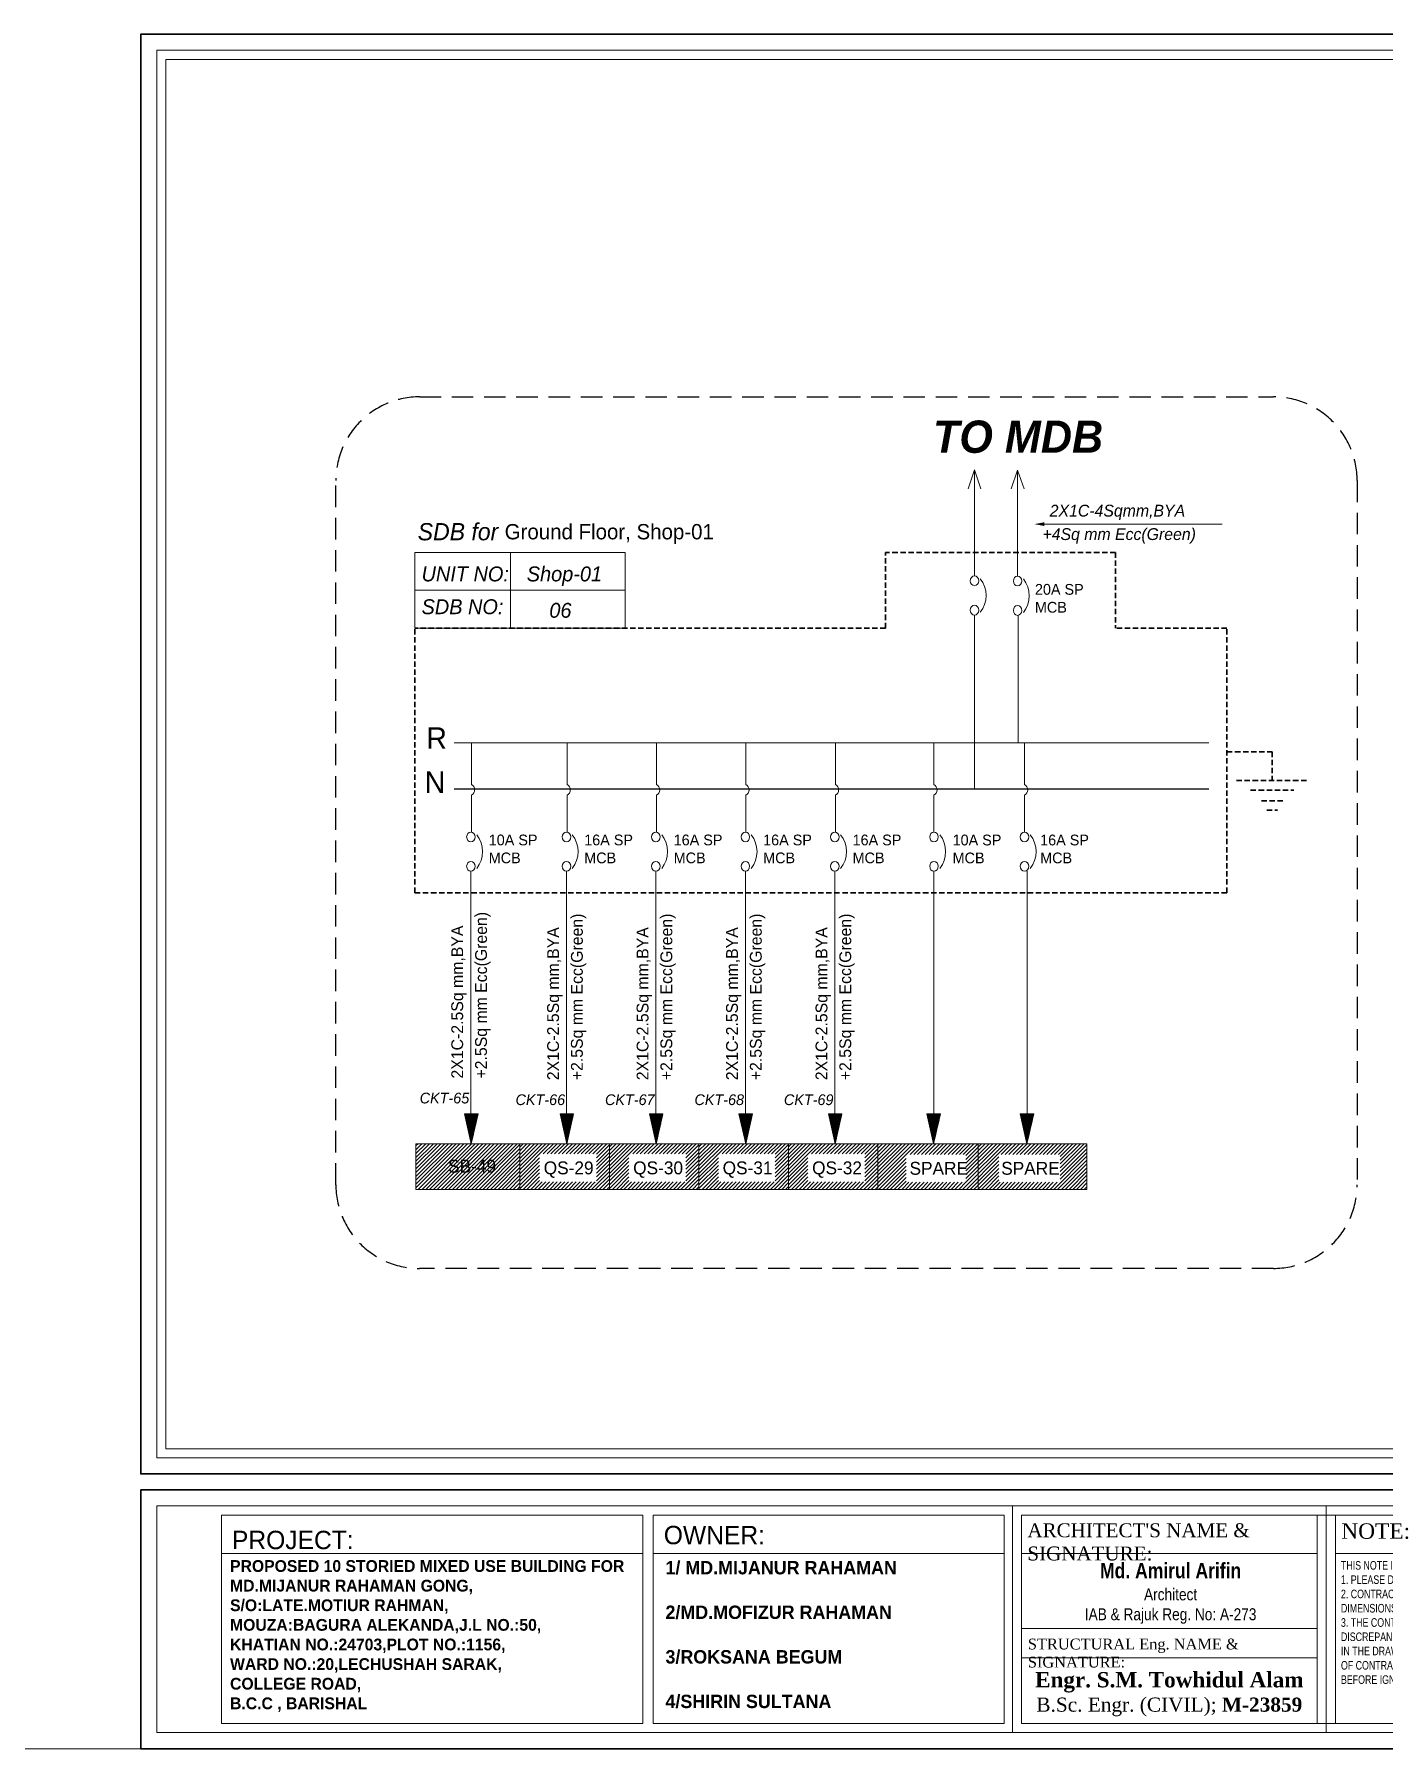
# Model space of a CAD drawing. Header units: inches. Extents: x 109699 to 44449955, y -10987 to 15824140.
# Drawn here: x 205756 to 206383, y -4569 to -3772 of the extents above; entities that cross this region are included whole.
import ezdxf

# ---------------------------------------------------------------- set-up
doc = ezdxf.new("R2010")
doc.units = ezdxf.units.IN
doc.header["$LTSCALE"] = 5
doc.header["$MEASUREMENT"] = 0
doc.linetypes.add('DASHED', pattern=[0.75, 0.5, -0.25])
doc.linetypes.add('DASHED2', pattern=[0.375, 0.25, -0.125])
doc.layers.get('0').update_dxf_attribs({"color": 123})
doc.layers.get('Defpoints').update_dxf_attribs({"lineweight": 5})
for name, color, linetype, lineweight in [('@NORMAL', 7, 'Continuous', 5), ('CKT-TEXT', 6, 'Continuous', 9), ('E-BOX', 20, 'Continuous', 30), ('E-BUSBER-B', 21, 'Continuous', 18), ('E-BUSBER-N', 131, 'Continuous', 18), ('E-CKT-CABLE', 116, 'Continuous', 18), ('E-CKT-TEXT', 135, 'Continuous', 18), ('E-CKT-TEXT-2', 7, 'Continuous', 9), ('E-MCCB', 5, 'Continuous', 13), ('E-QS-Socket-15A', 1, 'Continuous', 9), ('E-SB-Switch-Board', 106, 'Continuous', 18), ('H', 252, 'Continuous', 9), ('leter', 140, 'Continuous', 13), ('Text', 7, 'Continuous', 0), ('WALL-1', 8, 'Continuous', 9)]:
    doc.layers.add(name, color=color, linetype=linetype, lineweight=lineweight)
doc.layers.add('T', color=8, linetype='Continuous')
doc.styles.add('box text', font='arial.ttf')
doc.styles.add('RomanS', font='romans.shx')
doc.styles.add('SH-T2', font='times.ttf')
doc.styles.get("Standard").update_dxf_attribs({"font": 'times.ttf'})
doc.styles.add('TAVE2', font='ROM_____.PFB')
picture_1 = doc.add_image_def('image1.png', size_in_pixel=(745, 477))

# ---------------------------------------------------------------- blocks, each defined once
blk = doc.blocks.new('zxczxczxcz')
at = {"layer": '@NORMAL'}
for points in [[(177327.5, -15450.1), (175295.2, -15450.1), (175295.2, -14276.8), (177327.5, -14276.8)], [(177319.9, -15442.5), (175302.8, -15442.5), (175302.8, -14284.5), (177319.9, -14284.5)]]:
    blk.add_lwpolyline(points, close=True, dxfattribs=at)
at = {"layer": 'Text', "lineweight": 30}
for p, q in [((177028.8, -15692.6), (177028.8, -15476.8)), ((177340.9, -15476.8), (177028.8, -15476.8)), ((177340.9, -15476.8), (177340.9, -15692.6)), ((177340.9, -15692.6), (177028.8, -15692.6))]:
    blk.add_line(p, q, dxfattribs=at)
at = {"layer": 'Text'}
for p, q in [((177340.9, -15692.6), (177340.9, -15476.8)), ((177340.9, -15692.6), (177340.9, -15476.8)), ((176008.4, -15679.2), (176008.4, -15490.2)), ((176270.1, -15490.2), (176270.1, -15679.2)), ((176531.8, -15490.2), (176531.8, -15679.2)), ((176742, -15490.2), (176997.7, -15490.2)), ((176742, -15679.2), (176742, -15490.2)), ((176997.7, -15490.2), (176997.7, -15679.2)), ((177042.2, -15490.2), (177327.5, -15490.2)), ((177042.2, -15679.2), (177042.2, -15490.2)), ((177327.5, -15490.2), (177327.5, -15679.2)), ((175700.4, -15497.8), (175700.4, -15671.6)), ((175709, -15497.8), (176001.6, -15497.8)), ((175709, -15497.8), (175709, -15671.6)), ((176001.6, -15497.8), (176001.6, -15671.6)), ((176001.6, -15671.6), (176001.6, -15497.8)), ((176016.1, -15671.6), (176016.1, -15497.8)), ((176262.5, -15497.8), (176262.5, -15671.6)), ((176277.8, -15497.8), (176277.8, -15671.6)), ((176524.2, -15497.8), (176524.2, -15671.6)), ((176539.5, -15497.8), (176539.5, -15671.6)), ((176749.6, -15497.8), (176990.1, -15497.8)), ((176749.6, -15671.6), (176749.6, -15497.8)), ((176990.1, -15497.8), (176990.1, -15671.6)), ((177049.8, -15497.8), (177319.9, -15497.8)), ((177049.8, -15671.6), (177049.8, -15497.8)), ((177319.9, -15497.8), (177319.9, -15671.6)), ((175349, -15529.9), (175700.4, -15529.9)), ((175709, -15529.9), (176001.6, -15529.9)), ((176016.1, -15529.9), (176262.5, -15529.9)), ((176277.8, -15529.9), (176524.2, -15529.9)), ((176539.5, -15529.9), (176737.2, -15529.9)), ((176539.5, -15584.7), (176737.2, -15584.7)), ((176639.5, -15584.7), (176639.5, -15671.6)), ((176016.1, -15592.4), (176262.5, -15592.4)), ((176016.1, -15616.8), (176262.5, -15616.8)), ((176539.5, -15607.6), (176737.2, -15607.6)), ((176990.1, -15671.6), (176749.6, -15671.6)), ((177319.9, -15671.6), (177049.8, -15671.6)), ((176997.7, -15679.2), (176742, -15679.2)), ((177327.5, -15679.2), (177042.2, -15679.2))]:
    blk.add_line(p, q, dxfattribs=at)
at = {"layer": 'Text', "lineweight": 30}
blk.add_lwpolyline([(177005.9, -15476.8), (175281.8, -15476.8), (175281.8, -15692.6), (177005.9, -15692.6)], close=True, dxfattribs=at)
at = {"layer": 'Text'}
blk.add_lwpolyline([(176997.7, -15490.2), (175295.2, -15490.2), (175295.2, -15679.2), (176997.7, -15679.2)], close=True, dxfattribs=at)
for points in [[(175700.4, -15497.8), (175349, -15497.8), (175349, -15671.6), (175700.4, -15671.6)], [(176001.6, -15497.8), (175709, -15497.8)], [(176524.2, -15497.8), (176016.1, -15497.8)], [(176539.5, -15671.6), (176737.2, -15671.6), (176737.2, -15497.8), (176539.5, -15497.8)], [(175709, -15671.6), (176001.6, -15671.6)], [(176016.1, -15671.6), (176524.2, -15671.6)]]:
    blk.add_lwpolyline(points, dxfattribs=at)
at = {"layer": 'WALL-1', "lineweight": 30}
blk.add_line((177340.9, -14263.5), (177340.9, -15463.5), dxfattribs=at)
blk.add_lwpolyline([(177340.9, -15463.5), (175281.8, -15463.5), (175281.8, -14263.5), (177340.9, -14263.5)], close=True, dxfattribs=at)
at = {"layer": 'leter', "insert": (177184.4, -15628.6), "char_height": 3.9766, "width": 400.68, "attachment_point": 2}
blk.add_mtext('{\\fFranklin Gothic Medium|b0|i0|c0|p34;\\H2.066x;\\C5;MODERN BUILDING DESIGN & CONSULTANT\\H1.2x; \\C256; \\P\\fTimes New Roman|b1|i0|c0|p18;\\H0.4899x;\\C7;TALUKDER MANSION,5/7,BLOCK -A,RUPATOLI HOUSING STATE,BARISHAL.\\PB.C.C REG. NO:35,MAIL:mbdc333@gmail.com\\PMOBILE NO:01731443090\\P\\fFranklin Gothic Medium|b0|i0|c0|p34;\\H0.8231x;\\C256;                             }', dxfattribs=at)
at = {"layer": 'Text'}
for s, insert, char_height, width, attachment_point in [("{\\C1;ARCHITECT'S NAME & SIGNATURE:}", (176020.9, -15504.7, 29.8), 11.609, 235.441, 1), ('{\\C1;NOTE:}', (176282.6, -15504.7, 29.8), 12.899, 235.441, 1), ('{\\fFranklin Gothic Medium Cond|b0|i0|c0|p34;\\C1;PROJECT:}', (175357.8, -15510.9, 91), 15.338, 414.227, 1), ('{\\fFranklin Gothic Medium|b0|i0|c0|p34;\\C1;OWNER:}', (175717.8, -15506.8), 15.338, 414.227, 1), ('{\\C1;DRAWING  TITLE:}', (176566.4, -15506.4, -14.9), 11.609, 235.441, 1), ('{\\fFranklin Gothic Medium|b0|i0|c0|p34;\\C1;CONSULTANT:}', (176814.3, -15518.7, 279.5), 15.479, 414.227, 1), ('\\pt35.29515;{\\fCentury Gothic|b1|i0|c0|p34;PROPOSED 10 STORIED MIXED USE BUILDING FOR \\PMD.MIJANUR RAHAMAN GONG,\\PS/O:LATE.MOTIUR RAHMAN, \\PMOUZA:BAGURA ALEKANDA,J.L NO.:50,\\PKHATIAN NO.:24703,PLOT NO.:1156,\\PWARD NO.:20,LECHUSHAH SARAK,\\P\\pt67.08058;COLLEGE ROAD, \\PB.C.C , BARISHAL }', (175356.2, -15535.4), 9.808, 458.165, 1), ('{\\fArial Narrow|b1|i0|c0|p34;Md. Amirul Arifin\\P\\fArial Narrow|b0|i0|c0|p34;\\H0.7794x;Architect\\PIAB & Rajuk Reg. No: A-273\\fCentury Gothic|b0|i0|c0|p34;\\L\\P\\H1.283x;\\l \\P\\fFranklin Gothic Medium|b0|i0|c0|p34; \\fFranklin Gothic Book|b0|i0|c0|p34;\\H0.6173x;  \\fFranklin Gothic Medium|b0|i0|c0|p34;\\H1.62x; \\fFranklin Gothic Book|b0|i0|c0|p34;\\H0.6173x; \\fFranklin Gothic Medium|b0|i0|c0|p34;\\H1.62x;                                                                                       }', (176140.3, -15537.7), 12.7553, 248.971, 2), ('\\pi-34.83833,l34.83833,t34.83833;{\\W0.9;\\C1;DATE:}', (176557, -15588.9, -14.9), 11.609, 235.441, 1), ('\\pi-34.83833,l34.83833,t34.83833;{\\W0.9;\\C1;SHEET NO}', (176664.3, -15589.8, -14.9), 11.609, 235.441, 1), ('{\\C1;STRUCTURAL Eng. NAME & SIGNATURE:}', (176021.3, -15600.8, 29.8), 9.029, 235.441, 1), ('{\\fTimes New Roman|b1|i0|c0|p18; Engr. S.M. Towhidul Alam\\P\\fTimes New Roman|b0|i0|c0|p18; \\H0.9205x;B.Sc. Engr. (CIVIL); \\fTimes New Roman|b1|i0|c0|p18;M-23859}', (176136.8, -15628.7, -14.9), 12.7553, 248.971, 2), ('\\pi-191.13542,l191.13542,t191.13542;23.07.2022', (176550.3, -15626.7, -14.9), 13.931, 375.033, 1), ('{\\fFranklin Gothic Medium|b0|i0|c0|p34;\\C0;ENGR.MIZANUR RAHMAN (CIVIL)\\PMANAGING DIRECTOR\\P\\H0.8571x;MODERN BUILDING DESIGN & CONSULTANT}', (176870.4, -15624.1, -11.9), 8.668, 331.382, 2)]:
    blk.add_mtext(s, dxfattribs=dict(at, insert=insert, char_height=char_height, width=width, attachment_point=attachment_point))
at = {"layer": 'Text', "linetype": 'Continuous', "insert": (175719.2, -15536.1), "char_height": 11.145, "width": 329.404, "attachment_point": 1, "style": 'SH-T2'}
blk.add_mtext('\\pt76.20062;{\\fCentury Gothic|b1|i0|c0|p34;1/ MD.MIJANUR RAHAMAN \\P\\P2/MD.MOFIZUR RAHAMAN\\P \\P3/ROKSANA BEGUM\\P\\P4/SHIRIN SULTANA}', dxfattribs=at)
at = {"layer": 'Text', "insert": (176282.3, -15536.2, -14.9), "char_height": 7.1387, "width": 248.98, "attachment_point": 1, "style": 'box text'}
blk.add_mtext("{\\fArial Narrow|b0|i0|c0|p34;\\W0.9;THIS NOTE IS VALID FOR DRAWINGS RELATED TO THIS PROJECT:\\P1. PLEASE DO NOT SCALE FROM THE DRAWINGS.\\P2. CONTRACTORS AND SUB-CONTRACTORS ARE TO VERIFY    ALL DIMENSIONS AT THE SITE.\\P3. THE CONTRACTOR IS TO NOTIFY THE CONSULTANT ABOUT ANY DISCREPANCIES/ DIFFERENCES CONTAINED\\PIN THE DRAWING (IN RELATION TO OTHER DRAWINGS) OR IN CASE OF CONTRADICTS WITH  'BNBC' & 'IMARAT BIDHIMALA, 2008'; WELL BEFORE IGNITING WORK.}", dxfattribs=at)
at = {"layer": '@NORMAL', "color": 0}
image = blk.add_image(picture_1, insert=(177085.8, -15624.9), size_in_units=(191.9, 122.8), rotation=0, dxfattribs=dict(at, brightness=35, contrast=59))
image.dxf.flags = 7
blk = doc.blocks.new('E-CKT TEXT')
for p, q in [((648438.87, 22105.08), (648437.12, 22112.85)), ((648437.12, 22112.85), (648440.62, 22112.85)), ((648437.16, 22112.65), (648437.36, 22112.85)), ((648437.21, 22112.43), (648437.63, 22112.85)), ((648437.26, 22112.21), (648437.89, 22112.85)), ((648437.31, 22112), (648438.16, 22112.85)), ((648437.36, 22111.78), (648438.43, 22112.85)), ((648437.41, 22111.56), (648438.69, 22112.85)), ((648437.46, 22111.35), (648438.96, 22112.85)), ((648437.51, 22111.13), (648439.22, 22112.85)), ((648437.55, 22110.92), (648439.49, 22112.85)), ((648437.6, 22110.7), (648439.75, 22112.85)), ((648437.65, 22110.48), (648440.02, 22112.85)), ((648437.7, 22110.27), (648440.28, 22112.85)), ((648437.75, 22110.05), (648440.55, 22112.85)), ((648437.8, 22109.83), (648440.57, 22112.6)), ((648437.85, 22109.62), (648440.49, 22112.26)), ((648437.9, 22109.4), (648440.41, 22111.92)), ((648437.94, 22109.18), (648440.34, 22111.58)), ((648437.99, 22108.97), (648440.26, 22111.23)), ((648438.87, 22105.08), (648440.62, 22112.85)), ((648438.04, 22108.75), (648440.18, 22110.89)), ((648438.09, 22108.54), (648440.11, 22110.55)), ((648438.14, 22108.32), (648440.03, 22110.21)), ((648438.19, 22108.1), (648439.95, 22109.86)), ((648438.24, 22107.89), (648439.87, 22109.52)), ((648438.29, 22107.67), (648439.8, 22109.18)), ((648438.34, 22107.45), (648439.72, 22108.84)), ((648438.38, 22107.24), (648439.64, 22108.49)), ((648438.43, 22107.02), (648439.56, 22108.15)), ((648438.48, 22106.8), (648439.49, 22107.81)), ((648438.53, 22106.59), (648439.41, 22107.47)), ((648438.58, 22106.37), (648439.33, 22107.13)), ((648438.63, 22106.16), (648439.26, 22106.78)), ((648438.68, 22105.94), (648439.18, 22106.44)), ((648438.73, 22105.72), (648439.1, 22106.1)), ((648438.77, 22105.51), (648439.02, 22105.76)), ((648438.82, 22105.29), (648438.95, 22105.41))]:
    blk.add_line(p, q)
blk = doc.blocks.new('A$C7DE01C66')
at = {"layer": 'E-CKT-CABLE'}
for p, q in [((0, 25.02), (0, 13.35)), ((0, 10.31), (0, 0))]:
    blk.add_line(p, q, dxfattribs=at)
blk.add_arc((-0.81, 11.83), 1.72, 298.1075, 61.8925, dxfattribs=at)

msp = doc.modelspace()

# ---------------------------------------------------------------- hatches: boundary and pattern name
at = {"layer": 'E-CKT-TEXT-2'}
h = msp.add_hatch(dxfattribs=at)
h.set_pattern_fill('ANSI31', color=256, scale=10)
h.set_pattern_definition([(45, (4054.3747, -16781.8087), (-0.8838834765, 0.8838834765), [])])
h.paths.add_polyline_path([(206245.36, -4287.61), (206217.67, -4287.61), (206217.67, -4287.61), (206217.67, -4287.61), (206194.83, -4287.61), (206194.83, -4308.8), (206245.36, -4308.8)])
h.paths.add_polyline_path([(206194.83, -4287.61), (206174.28, -4287.61), (206174.28, -4287.61), (206174.28, -4287.61), (206148.16, -4287.61), (206148.16, -4308.8), (206194.83, -4308.8)])
h.paths.add_polyline_path([(206204.39, -4305.5), (206232.96, -4305.5), (206232.96, -4292.55), (206204.39, -4292.55)], flags=16)
h.paths.add_polyline_path([(206161.29, -4305.5), (206189.12, -4305.5), (206189.12, -4292.55), (206161.29, -4292.55)], flags=16)
at = {"layer": 'E-QS-Socket-15A'}
h = msp.add_hatch(dxfattribs=at)
h.set_pattern_fill('ANSI31', color=1, scale=10)
h.set_pattern_definition([(45, (3970.2673, -16781.8087), (-0.8838834765, 0.8838834765), [])])
h.paths.add_polyline_path([(206023.36, -4287.61), (206003.41, -4287.61), (206003.41, -4287.61), (206003.41, -4287.61), (205981.85, -4287.61), (205981.85, -4308.8), (206023.36, -4308.8)])
h.paths.add_polyline_path([(205990.86, -4305.3), (206017.33, -4305.3), (206017.33, -4292.35), (205990.86, -4292.35)], flags=16)
h = msp.add_hatch(dxfattribs=at)
h.set_pattern_fill('ANSI31', color=1, scale=10)
h.set_pattern_definition([(45, (4011.8571, -16781.8087), (-0.8838834765, 0.8838834765), [])])
h.paths.add_polyline_path([(206064.95, -4287.61), (206045, -4287.61), (206045, -4287.61), (206045, -4287.61), (206023.44, -4287.61), (206023.44, -4308.8), (206064.95, -4308.8)])
h.paths.add_polyline_path([(206032.45, -4305.3), (206058.92, -4305.3), (206058.92, -4292.35), (206032.45, -4292.35)], flags=16)
h = msp.add_hatch(dxfattribs=at)
h.set_pattern_fill('ANSI31', color=1, scale=10)
h.set_pattern_definition([(45, (4053.447, -16781.8087), (-0.8838834765, 0.8838834765), [])])
h.paths.add_polyline_path([(206106.54, -4287.61), (206086.59, -4287.61), (206086.59, -4287.61), (206086.59, -4287.61), (206065.03, -4287.61), (206065.03, -4308.8), (206106.54, -4308.8)])
h.paths.add_polyline_path([(206074.04, -4305.3), (206100.51, -4305.3), (206100.51, -4292.35), (206074.04, -4292.35)], flags=16)
h = msp.add_hatch(dxfattribs=at)
h.set_pattern_fill('ANSI31', color=1, scale=10)
h.set_pattern_definition([(45, (4095.0368, -16781.8087), (-0.8838834765, 0.8838834765), [])])
h.paths.add_polyline_path([(206148.13, -4287.61), (206128.18, -4287.61), (206128.18, -4287.61), (206128.18, -4287.61), (206106.62, -4287.61), (206106.62, -4308.8), (206148.13, -4308.8)])
h.paths.add_polyline_path([(206115.63, -4305.3), (206142.1, -4305.3), (206142.1, -4292.35), (206115.63, -4292.35)], flags=16)
at = {"layer": 'E-SB-Switch-Board'}
h = msp.add_hatch(dxfattribs=at)
h.set_pattern_fill('ANSI31', color=256, scale=10)
h.set_pattern_definition([(45, (12318.0898, 1249.1022), (-0.8838834765, 0.8838834765), [])])
h.paths.add_polyline_path([(205933.45, -4308.8), (205981.8, -4308.8), (205981.8, -4287.61), (205959.16, -4287.61), (205959.16, -4287.61), (205959.16, -4287.61), (205933.45, -4287.61)])
h.paths.add_polyline_path([(205946.78, -4304.52), (205970.77, -4304.52), (205970.77, -4291.57), (205946.78, -4291.57)], flags=24)

# ---------------------------------------------------------------- linework, layer by layer
at = {"linetype": 'DASHED2', "lineweight": 25, "ltscale": 8}
msp.add_lwpolyline([(205935.1, -3940.39), (206332.12, -3940.39, -0.414214), (206371, -3979.27), (206371, -4306.65, -0.414214), (206332.12, -4345.53), (205935.1, -4345.53, -0.414214), (205896.22, -4306.65), (205896.22, -3979.27, -0.414214)], format="xyb", close=True, dxfattribs=at)
at = {"layer": 'CKT-TEXT', "extrusion": (0, 0, -1)}
for centre in [(205998.93, -4151.79), (206040.52, -4151.79), (206082.11, -4151.79), (206123.7, -4151.79), (206169.81, -4151.79), (206211.86, -4151.79)]:
    msp.add_ellipse(centre, major_axis=(0, 11.32), ratio=0.8736, start_param=0.810857, end_param=2.330736, dxfattribs=at)
at = {"layer": 'Defpoints', "ltscale": 0.5}
msp.add_ray((184484.87, -4568.82), (1, 0), dxfattribs=at)
at = {"layer": 'E-BOX', "linetype": 'DASHED'}
for p, q in [((206258.66, -4012.73), (206151.76, -4012.73)), ((206151.76, -4047.88), (206151.76, -4012.73)), ((206151.76, -4047.88), (206151.76, -4012.73)), ((206258.66, -4012.73), (206258.66, -4047.88)), ((205932.92, -4170.9), (205932.92, -4047.88)), ((206151.76, -4047.88), (205932.92, -4047.88)), ((206151.76, -4047.88), (205932.92, -4047.88)), ((206310.46, -4047.88), (206258.66, -4047.88)), ((206310.46, -4170.9), (206310.46, -4047.88)), ((206310.46, -4105.38), (206331.56, -4105.38)), ((206331.56, -4105.38), (206331.56, -4118.8)), ((206314.92, -4118.8), (206348.2, -4118.8)), ((206321.47, -4123.29), (206341.65, -4123.29)), ((206326.52, -4128.23), (206336.61, -4128.23)), ((206328.99, -4132.51), (206334.04, -4132.51)), ((205932.92, -4170.9), (206310.46, -4170.9))]:
    msp.add_line(p, q, dxfattribs=at)
at = {"layer": 'E-BUSBER-B', "color": 1}
msp.add_line((205951.26, -4101.19), (206302, -4101.19), dxfattribs=at)
at = {"layer": 'E-BUSBER-N', "lineweight": 25}
msp.add_line((205951.26, -4122.54), (206302, -4122.54), dxfattribs=at)
at = {"layer": 'E-CKT-CABLE'}
for p, q in [((206193.07, -3974.34), (206190.13, -3983.08)), ((206193.07, -3974.34), (206196.13, -3983.08)), ((206193.07, -4023.63), (206193.07, -3974.34)), ((206213.16, -3974.47), (206210.22, -3983.21)), ((206213.16, -3974.47), (206216.23, -3983.21)), ((206213.16, -4023.75), (206213.16, -3974.47)), ((206225.64, -3999.55), (206308.21, -3999.55)), ((206193.07, -4122.54), (206193.07, -4041.83)), ((206213.39, -4101.3), (206213.39, -4041.94)), ((205959.01, -4160.89), (205959.01, -4287.61)), ((206003.41, -4160.89), (206003.41, -4287.61)), ((206045, -4160.89), (206045, -4287.61)), ((206086.59, -4160.89), (206086.59, -4287.61)), ((206128.18, -4160.89), (206128.18, -4287.61)), ((206174.28, -4160.89), (206174.28, -4287.61)), ((206217.67, -4160.89), (206217.67, -4287.61)), ((205981.8, -4287.61), (205981.8, -4308.8)), ((206245.35, -4287.61), (206245.35, -4308.8))]:
    msp.add_line(p, q, dxfattribs=at)
msp.add_lwpolyline([(205933.45, -4287.61), (206245.35, -4287.61), (206245.35, -4308.8), (205933.45, -4308.8)], close=True, dxfattribs=at)
msp.add_solid([(206225.64, -4000.44), (206225.64, -3998.67), (206221.01, -3999.55)], dxfattribs=at)
at = {"layer": 'E-CKT-TEXT-2'}
msp.add_line((206194.83, -4287.61), (206194.83, -4308.8), dxfattribs=at)
at = {"layer": 'E-MCCB', "extrusion": (0, 0, -1)}
for centre in [(206193.07, -4025.9), (206213.16, -4026.03), (206193.07, -4039.55), (206213.16, -4039.68)]:
    msp.add_ellipse(centre, major_axis=(0, 2.28), ratio=0.8736, dxfattribs=at)
for centre, major_axis, start_param, end_param in [((206188.59, -4032.73), (0, 11.32), 0.810857, 2.330736), ((206208.68, -4032.85), (0, 11.32), 0.810857, 2.330736), ((205959.01, -4144.96), (0, 2.28), 1.57079632679372, 7.853981633973307), ((205954.54, -4151.79), (0, 11.32), 0.810857, 2.330736), ((206003.41, -4144.96), (0, 2.28), 1.570796326787449, 7.853981633967035), ((206045, -4144.96), (0, 2.28), 1.570796326787449, 7.853981633967035), ((206086.59, -4144.96), (0, 2.28), 1.570796326787449, 7.853981633967035), ((206128.18, -4144.96), (0, 2.28), 1.570796326787449, 7.853981633967035), ((206174.28, -4144.96), (0, 2.28), 1.570796326787449, 7.853981633967035), ((206216.33, -4144.96), (0, 2.28), 1.570796326787449, 7.853981633967035), ((205959.01, -4158.61), (0, 2.28), 1.570796326795389, 7.853981633974975), ((206003.41, -4158.61), (0, 2.28), 1.570796326788042, 7.853981633967629), ((206045, -4158.61), (0, 2.28), 1.570796326788042, 7.853981633967629), ((206086.59, -4158.61), (0, 2.28), 1.570796326788042, 7.853981633967629), ((206128.18, -4158.61), (0, 2.28), 1.570796326788042, 7.853981633967629), ((206174.28, -4158.61), (0, 2.28), 1.570796326788042, 7.853981633967629), ((206216.33, -4158.61), (0, 2.28), 1.570796326788042, 7.853981633967629)]:
    msp.add_ellipse(centre, major_axis=major_axis, ratio=0.8736, start_param=start_param, end_param=end_param, dxfattribs=at)
at = {"layer": 'E-QS-Socket-15A', "ltscale": 10}
msp.add_line((206258.66, -4012.73), (206258.66, -4012.73), dxfattribs=at)
at = {"layer": 'E-QS-Socket-15A', "color": 1}
for p, q in [((205981.8, -4287.61), (205981.8, -4308.8)), ((206023.39, -4287.61), (206023.39, -4308.8)), ((206064.98, -4287.61), (206064.98, -4308.8)), ((206106.57, -4287.61), (206106.57, -4308.8)), ((206148.16, -4287.61), (206148.16, -4308.8))]:
    msp.add_line(p, q, dxfattribs=at)
at = {"layer": 'E-QS-Socket-15A', "color": 244}
msp.add_line((206148.16, -4287.61), (206148.16, -4308.8), dxfattribs=at)
at = {"layer": 'E-SB-Switch-Board'}
msp.add_line((205981.8, -4287.61), (205981.8, -4308.8), dxfattribs=at)
at = {"layer": 'H', "ltscale": 0.5}
for p, q in [((205977.46, -4012.73), (205977.46, -4047.88)), ((206030.66, -4012.73), (206030.66, -4047.88)), ((205932.92, -4030.3), (206030.66, -4030.3))]:
    msp.add_line(p, q, dxfattribs=at)
msp.add_lwpolyline([(205932.92, -4012.73), (206030.66, -4012.73), (206030.66, -4047.88), (205932.92, -4047.88)], close=True, dxfattribs=at)

# ---------------------------------------------------------------- block references
at = {"layer": 'E-CKT-TEXT-2', "xscale": 1.791404791323321, "yscale": 1.791404791323321, "zscale": 1.791404791323321}
for p in [(-955442.37, -43886.75), (-955398.99, -43886.75)]:
    msp.add_blockref('E-CKT TEXT', p, dxfattribs=at)
at = {"layer": 'E-QS-Socket-15A', "ltscale": 10, "xscale": 1.65870814017606, "yscale": 1.65870814017606, "zscale": 1.65870814017606}
for p in [(205959.2, -4142.67), (206003.67, -4142.71), (206045.26, -4142.71), (206086.85, -4142.71), (206128.44, -4142.71), (206174.24, -4142.7), (206216.33, -4142.69)]:
    msp.add_blockref('A$C7DE01C66', p, dxfattribs=at)
at = {"layer": 'E-QS-Socket-15A', "color": 1, "xscale": 1.791404791323321, "yscale": 1.791404791323321, "zscale": 1.791404791323321}
for p in [(-955612.94, -43886.75), (-955571.35, -43886.75), (-955529.76, -43886.75), (-955488.17, -43886.75)]:
    msp.add_blockref('E-CKT TEXT', p, dxfattribs=at)
at = {"layer": 'E-SB-Switch-Board', "color": 1, "xscale": 1.791404791323321, "yscale": 1.791404791323321, "zscale": 1.791404791323321}
msp.add_blockref('E-CKT TEXT', (-955657.34, -43886.75), dxfattribs=at)
at = {"layer": 'WALL-1', "linetype": 'Continuous', "xscale": 0.5576728227840001, "yscale": 0.5576728227840001, "zscale": 0.5576728227840001}
msp.add_blockref('zxczxczxcz', (108055.63, 4182.51), dxfattribs=at)

# ---------------------------------------------------------------- texts
at = {"layer": 'CKT-TEXT', "attachment_point": 1}
for s, insert, char_height, width, style in [('{\\fCentury Gothic|b1|i1|c0|p34;TO MDB}', (206173.81, -3951.4), 15, 86.7197, 'TAVE2'), ('{\\fCentury Gothic|b0|i1|c0|p34;2X1C-4Sqmm,BYA}', (206228.09, -3990.54), 5.5, 92.1714, 'RomanS'), ('{\\fCentury Gothic|b0|i1|c0|p34;+4Sq mm Ecc(Green)}', (206224.73, -4001.44), 5.5, 92.1714, 'RomanS'), ('{\\fCentury Gothic|b0|i0|c0|p34;20A SP\\PMCB}', (206221.21, -4027.37), 5, 29.9821, 'RomanS'), ('{\\fCentury Gothic|b0|i0|c0|p34;10A SP\\PMCB}', (205967.28, -4143.87), 5, 29.9821, 'RomanS'), ('{\\fCentury Gothic|b0|i0|c0|p34;16A SP\\PMCB}', (206011.67, -4143.87), 5, 29.9821, 'RomanS'), ('{\\fCentury Gothic|b0|i0|c0|p34;16A SP\\PMCB}', (206053.26, -4143.87), 5, 29.9821, 'RomanS'), ('{\\fCentury Gothic|b0|i0|c0|p34;16A SP\\PMCB}', (206094.85, -4143.87), 5, 29.9821, 'RomanS'), ('{\\fCentury Gothic|b0|i0|c0|p34;16A SP\\PMCB}', (206136.44, -4143.87), 5, 29.9821, 'RomanS'), ('{\\fCentury Gothic|b0|i0|c0|p34;10A SP\\PMCB}', (206182.94, -4143.89), 5, 29.9821, 'RomanS'), ('{\\fCentury Gothic|b0|i0|c0|p34;16A SP\\PMCB}', (206223.64, -4143.89), 5, 29.9821, 'RomanS')]:
    msp.add_mtext(s, dxfattribs=dict(at, insert=insert, char_height=char_height, width=width, style=style))
at = {"layer": 'E-BUSBER-B', "color": 1, "style": 'TAVE2'}
msp.add_text('R', height=9.95, dxfattribs=at).set_placement((205938.23, -4103.97))
at = {"layer": 'E-BUSBER-N', "lineweight": 25, "style": 'TAVE2'}
msp.add_text('N', height=9.95, dxfattribs=at).set_placement((205937.5, -4124.47))
at = {"layer": 'E-CKT-TEXT', "insert": (205934.26, -3999.07), "char_height": 8, "width": 701.4153, "attachment_point": 1, "style": 'TAVE2'}
msp.add_mtext('{\\fCentury Gothic|b0|i1|c0|p34;SDB for \\A1;\\fCentury Gothic|b0|i0|c0|p34;\\H0.88889x;Ground Floor, Shop-01}', dxfattribs=at)
at = {"layer": 'E-CKT-TEXT', "color": 1, "char_height": 5, "width": 24.1526, "attachment_point": 1}
for s, insert in [('{\\fCentury Gothic|b0|i1|c0|p34;\\C256;CKT-65}', (205935.18, -4263.85)), ('{\\fCentury Gothic|b0|i1|c0|p34;\\C256;CKT-66}', (205979.75, -4264.62)), ('{\\fCentury Gothic|b0|i1|c0|p34;\\C256;CKT-67}', (206021.34, -4264.62)), ('{\\fCentury Gothic|b0|i1|c0|p34;\\C256;CKT-68}', (206062.93, -4264.62)), ('{\\fCentury Gothic|b0|i1|c0|p34;\\C256;CKT-69}', (206104.52, -4264.62))]:
    msp.add_mtext(s, dxfattribs=dict(at, insert=insert))
at = {"layer": 'E-CKT-TEXT-2', "color": 7, "char_height": 5.5, "width": 121.8928, "attachment_point": 1, "rotation": 90, "style": 'RomanS'}
for s, insert in [('{\\fCentury Gothic|b0|i0|c0|p34;\\C256;+2.5Sq mm Ecc(Green) }', (205960.95, -4257.28)), ('{\\fCentury Gothic|b0|i0|c0|p34;\\C256;+2.5Sq mm Ecc(Green) }', (206005.51, -4258.05)), ('{\\fCentury Gothic|b0|i0|c0|p34;\\C256;+2.5Sq mm Ecc(Green) }', (206047.1, -4258.05)), ('{\\fCentury Gothic|b0|i0|c0|p34;\\C256;+2.5Sq mm Ecc(Green) }', (206088.69, -4258.05)), ('{\\fCentury Gothic|b0|i0|c0|p34;\\C256;+2.5Sq mm Ecc(Green) }', (206130.28, -4258.05)), ('{\\fCentury Gothic|b0|i0|c0|p34;\\C256;2X1C-2.5Sq mm,BYA}', (205949.88, -4257.28)), ('{\\fCentury Gothic|b0|i0|c0|p34;\\C256;2X1C-2.5Sq mm,BYA}', (205994.45, -4258.05)), ('{\\fCentury Gothic|b0|i0|c0|p34;\\C256;2X1C-2.5Sq mm,BYA}', (206036.04, -4258.05)), ('{\\fCentury Gothic|b0|i0|c0|p34;\\C256;2X1C-2.5Sq mm,BYA}', (206077.63, -4258.05)), ('{\\fCentury Gothic|b0|i0|c0|p34;\\C256;2X1C-2.5Sq mm,BYA}', (206119.22, -4258.05))]:
    msp.add_mtext(s, dxfattribs=dict(at, insert=insert))
at = {"layer": 'E-CKT-TEXT-2', "char_height": 6, "width": 24.0847, "attachment_point": 1}
for insert in [(206162.9, -4296.01), (206205.53, -4296.01)]:
    msp.add_mtext('{\\fCentury Gothic|b0|i0|c0|p34;SPARE}', dxfattribs=dict(at, insert=insert))
at = {"layer": 'E-QS-Socket-15A', "color": 1, "char_height": 6, "width": 24.1526, "attachment_point": 1}
for s, insert in [('{\\fCentury Gothic|b0|i0|c0|p34;\\C256;QS-29}', (205992.84, -4295.81)), ('{\\fCentury Gothic|b0|i0|c0|p34;\\C256;QS-30}', (206034.43, -4295.81)), ('{\\fCentury Gothic|b0|i0|c0|p34;\\C256;QS-31}', (206076.02, -4295.81)), ('{\\fCentury Gothic|b0|i0|c0|p34;\\C256;QS-32}', (206117.61, -4295.81))]:
    msp.add_mtext(s, dxfattribs=dict(at, insert=insert))
at = {"layer": 'E-SB-Switch-Board', "color": 1, "insert": (205948.39, -4295.03), "char_height": 6, "width": 44.0631, "attachment_point": 1}
msp.add_mtext('{\\fCentury Gothic|b0|i0|c0|p34;\\C256;SB-49}', dxfattribs=at)
at = {"layer": 'T', "char_height": 6.9222, "attachment_point": 1, "style": 'TAVE2'}
for s, insert, width in [('{\\fCentury Gothic|b0|i1|c0|p34;UNIT NO:}', (205936.05, -4019.24), 58.0871), ('{\\fCentury Gothic|b0|i1|c0|p34;Shop-01}', (205984.97, -4019.24), 17.2058), ('{\\fCentury Gothic|b0|i1|c0|p34;SDB NO:}', (205936.05, -4034.49), 58.0871), ('{\\fCentury Gothic|b0|i1|c0|p34;06}', (205995.45, -4036.16), 20.4676)]:
    msp.add_mtext(s, dxfattribs=dict(at, insert=insert, width=width))

doc.saveas('drawing.dxf')
